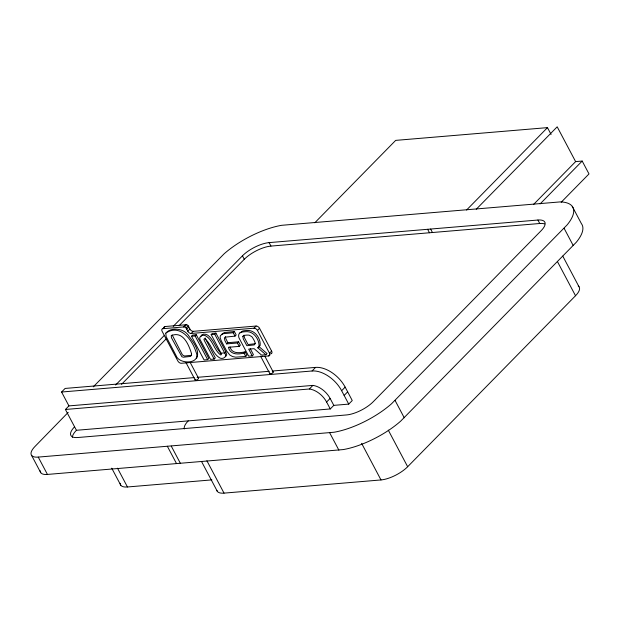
<?xml version="1.0" encoding="UTF-8"?>
<svg xmlns="http://www.w3.org/2000/svg" width="620" height="620" viewBox="0 0 620 620"><rect width="100%" height="100%" fill="white"/><g stroke="black" fill="none" stroke-linecap="round" stroke-linejoin="round"><path stroke-width="0.93" d="M225.572 336.707L225.463 337.822L227.811 342.705L238.576 341.798L240.366 345.185L239.188 346.379L228.431 347.285C230.036 354.81 237.956 354.679 243.97 353.051L245.14 351.858L246.938 355.237L245.76 356.438L235.654 357.174L232.516 356.554L229.826 355.012L226.633 350.974L221.263 340.814L220.139 337.815L220.363 335.591L223.223 333.692L233.221 332.746L234.391 331.545L236.181 334.932L235.011 336.125L225.184 337.172L224.401 337.9L224.851 340.519L226.641 343.899L237.398 343L238.576 341.798M244.032 335.156L244.481 337.768L248.062 344.542L255.494 343.697M200.919 336.428C201.717 332.708 207.305 334.048 209.134 336.319C214.388 341.233 216.054 348.897 221.394 353.687M166.966 331.925C172.647 327.259 183.264 328.678 187.938 334.676C192.456 341.225 200.593 350.323 196.517 358.562M221.542 334.397L224.401 332.498L234.391 331.545M239.994 332.847L242.854 330.948A53.157 32.294 44.5 0 1 248.604 330.46C255.634 330.832 260.958 339.202 260.144 345.572L257.804 347.804L265.895 354.741L267.073 353.547L258.982 346.611M68.223 412.362L35.061 446.392A21.096 7.766 -27.9 0 0 38.254 457.095L334.056 432.241A52.809 19.437 -27.9 0 0 391.538 403.767L567.067 224.967A52.809 19.437 -27.9 0 0 560.186 201.903L281.635 225.308A52.809 19.437 -27.9 0 0 224.153 253.781L93.287 386.834M40.176 470.75A21.096 7.766 -27.9 0 0 47.43 474.432L343.232 449.578A52.809 19.437 -27.9 0 0 400.714 421.104L576.251 242.304A52.809 19.437 -27.9 0 0 581.421 223.665L572.245 206.336M272.226 371.039L315.572 367.397A25.885 15.725 44.5 0 1 345.162 387.128L352.253 400.528L348.735 404.108L333.8 405.364L330.127 398.435A17.174 10.432 44.5 0 0 312.883 385.4L68.928 405.899L61.581 392.026L65.108 388.438L194.192 377.596M72.362 437.302A21.096 7.766 -27.9 0 1 76.415 430.288L65.402 409.479L68.928 405.899M269.731 354.857L268.677 355.934L181.234 363.281A3.054 1.852 44.5 0 1 177.824 360.949L162.115 331.289A2.953 1.798 44.5 0 1 162.921 328.685L165.029 326.531L186.504 324.725A1.48 0.899 44.5 0 1 188.193 325.856L189.898 329.073A3.007 1.829 44.5 0 0 193.277 331.328L256.106 326.05A3.054 1.852 44.5 0 1 259.548 328.29L271.622 351.098A3.046 1.852 44.5 0 1 271.304 353.648M115.615 385.02L164.447 335.281M173.267 326.298L242.443 255.828A21.096 7.766 -27.9 0 1 269.119 242.621L537.912 220.03L539.749 223.502A21.096 7.766 -27.9 0 1 544.569 223.929M121.52 384.346L166.284 338.745M179.172 325.616L244.28 259.3A21.096 7.766 -27.9 0 1 270.956 246.086L539.749 223.502M183.35 326.965L185.458 324.818M162.921 328.685L184.396 326.88L186.504 324.725M268.677 355.934A3.046 1.852 44.5 0 0 269.506 353.245L257.432 330.445A3.054 1.852 44.5 0 0 253.991 328.197L191.161 333.475A3.007 1.829 44.5 0 1 187.79 331.227L186.078 328.003L188.193 325.856M186.721 329.22L188.837 327.065M187.79 331.227L189.898 329.073M191.161 333.475L193.277 331.328M191.518 336.249L192.696 335.048L196.284 334.746L208.824 358.445L207.654 359.639L204.065 359.941L191.518 336.249L195.106 335.947L196.284 334.746M314.782 222.789L395.684 140.383L547.468 127.627L551.079 134.439M211.164 334.575L212.342 333.382L215.923 333.079L225.781 351.695L224.618 352.912L221.022 353.191L211.164 334.575L214.753 334.273L215.923 333.079M226.641 343.899L227.811 342.705M221.03 353.214L221.402 354.508L220.728 355.004C214.334 350.533 213.21 341.062 206.646 336.466C203.445 333.413 197.199 336.559 200.71 340.775L210.567 359.391L214.156 359.089L215.326 357.895L205.096 337.985M253.991 328.197L256.106 326.05M257.432 330.445L259.548 328.29M257.804 347.804L258.966 346.766C259.788 340.396 254.463 332.026 247.434 331.661A53.157 32.294 44.5 0 0 241.684 332.142C238.034 332.545 237.94 336.869 239.715 339.264L248.674 356.19L252.263 355.888L253.44 354.694L250.302 348.773M269.506 353.245L271.622 351.098M466.565 210.033L547.468 127.627M61.581 392.026L312.054 370.985L315.572 367.397M476.284 209.219L557.186 126.813L575.616 161.611L582.188 161.06L589 173.925L561.178 202.267M65.402 409.479L309.365 388.988L312.883 385.4M333.8 405.364L330.282 408.952L326.608 402.024L330.127 398.435M348.735 404.108L341.643 390.716L345.162 387.128M344.147 395.444L347.665 391.856M533.549 204.468L575.616 161.611M540.113 203.91L582.188 161.06M216.907 490.513A21.096 7.766 -27.9 0 0 224.029 493.125L380.99 479.942A21.096 7.766 -27.9 0 0 407.658 466.728L575.523 295.74A21.096 7.766 -27.9 0 0 578.228 286.014M225.618 356.702L226.757 354.865L225.788 351.711M191.673 355.245L184.535 356.019L182.451 354.919L172.151 334.901M245.14 351.858C239.638 353.036 231.756 354.028 230.051 346.937M265.895 354.741L261.594 355.105L254.092 348.665L248.682 349.122L252.263 355.888M197.083 377.355L269.336 371.279M76.415 430.288L330.282 408.952M120.203 483.298A21.096 7.766 -27.9 0 0 127.457 486.979L211.885 479.888M564.084 228.269L573.26 245.597M562.766 256.099L578.995 286.742M557.496 261.687L575.523 295.74M430.621 229.051L432.458 232.516M427.637 229.299L429.474 232.763M395.064 400.427L404.248 417.764M388.283 430.125L407.658 466.728M269.119 242.621L270.956 246.086M361.607 443.339L380.99 479.942M242.443 255.828L244.28 259.3M329.693 432.807L338.877 450.143M264.903 356.291L273.211 371.977M260.64 356.322L269.816 373.659M233.221 332.746L235.011 336.125M243.97 353.051L245.76 356.438M237.398 343L239.188 346.379M214.753 334.273L224.611 352.888C228.137 357.112 221.898 360.282 218.682 357.221C212.125 352.625 210.994 343.154 204.6 338.683L203.926 339.179L204.298 340.473L214.156 359.089M195.106 335.947L207.654 359.639M190.239 362.56L198.547 378.247M185.969 362.591L195.153 379.928M206.902 460.776L224.029 493.125M201.531 461.505L217.364 491.42M171.275 446.121L180.451 463.458M167.338 446.253L176.514 463.582M117.498 468.178L127.457 486.979M111.74 468.178L120.792 485.274M38.254 457.095L47.43 474.432M31.589 455.39L40.765 472.727M74.586 426.816A21.096 7.766 -27.9 0 0 77.779 437.518L346.572 414.935A21.096 7.766 -27.9 0 0 373.24 401.721L541.105 230.733A21.096 7.766 -27.9 0 0 537.912 220.03M184.326 428.978A21.096 7.766 -27.9 0 1 188.255 420.887M309.365 388.988A17.174 10.432 44.5 0 1 326.608 402.024M312.054 370.985A25.885 15.725 44.5 0 1 341.643 390.716M272.567 371.737A1.899 0.698 -27.9 0 1 272.947 372.604A1.899 0.698 -27.9 0 1 270.708 373.852A1.899 0.698 -27.9 0 1 269.94 373.201M198.214 378.022A1.899 0.698 -27.9 0 1 197.989 379.161A1.899 0.698 -27.9 0 1 195.68 380.169A1.899 0.698 -27.9 0 1 195.501 379.2M262.539 356.159A1.899 0.698 -27.9 0 1 260.64 356.113M187.875 362.437A1.899 0.698 -27.9 0 1 185.977 362.39M184.396 326.88A1.48 0.899 44.5 0 1 186.078 328.003M163.897 328.189A2.953 1.798 44.5 0 1 165.029 326.531M271.064 353.733A3.046 1.852 44.5 0 1 270.793 353.78M191.534 353.687L191.51 354.935L190.503 356.438L183.365 357.213L181.924 356.771L171.461 337.76L171.244 335.653C183.171 330.584 188.86 345.046 191.534 353.687M242.854 336.35L243.304 338.969L246.892 345.735L254.324 344.89L255.223 343.046A17.135 10.408 44.5 0 0 251.86 336.699L249.17 335.156A24.273 14.748 44.5 0 0 243.644 335.622L242.854 336.35M165.788 333.126L166.129 336.613L176.065 355.554C179.095 364.878 201.787 364.25 195.928 351.757C192.068 339.411 179.854 323.415 165.788 333.126"/></g></svg>
